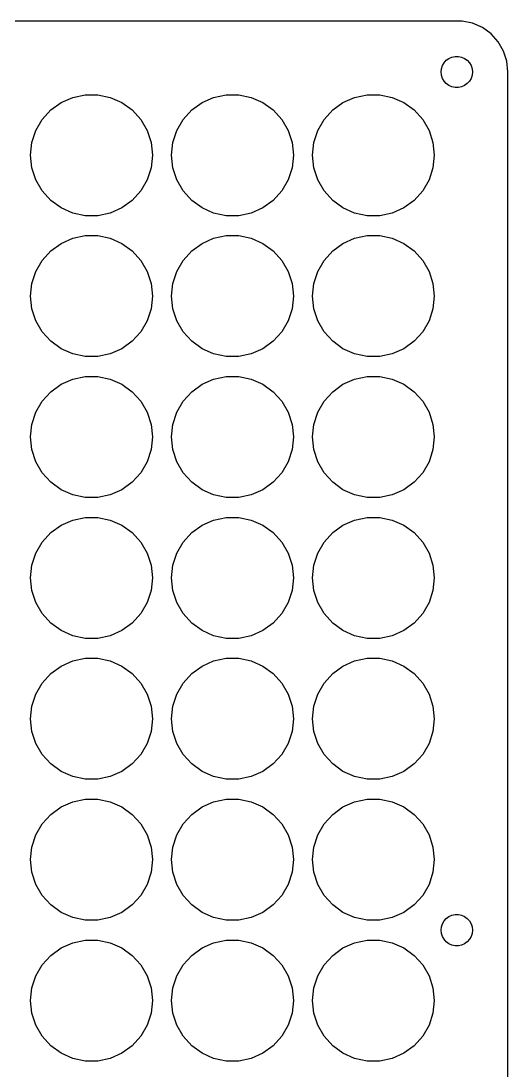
# Model space of a CAD drawing. Header units: metres. Extents: x -8 to 276, y -8 to 276.
# Drawn here: x 200 to 276, y 112 to 276 of the extents above; entities that cross this region are included whole.
import ezdxf

# ---------------------------------------------------------------- set-up
doc = ezdxf.new("R2010")
doc.units = ezdxf.units.M

msp = doc.modelspace()

# ---------------------------------------------------------------- linework, layer by layer
for p, q in [((268.836, 275.956), (-0.04384, 275.956)), ((270.472, 275.608), (268.836, 275.956)), ((272, 274.928), (270.472, 275.608)), ((273.353, 273.945), (272, 274.928)), ((274.472, 272.702), (273.353, 273.945)), ((275.308, 271.254), (274.472, 272.702)), ((275.825, 269.663), (275.308, 271.254)), ((265.604, 268.509), (265.762, 268.996)), ((265.762, 268.996), (266.018, 269.44)), ((266.018, 269.44), (266.361, 269.821)), ((266.361, 269.821), (266.775, 270.122)), ((266.775, 270.122), (267.243, 270.33)), ((267.243, 270.33), (267.744, 270.437)), ((267.744, 270.437), (268.256, 270.437)), ((268.256, 270.437), (268.757, 270.33)), ((268.757, 270.33), (269.225, 270.122)), ((269.225, 270.122), (269.639, 269.821)), ((269.639, 269.821), (269.982, 269.44)), ((269.982, 269.44), (270.238, 268.996)), ((270.238, 268.996), (270.396, 268.509)), ((276, 268), (275.825, 269.663)), ((265.55, 268), (265.604, 268.509)), ((265.604, 267.491), (265.55, 268)), ((265.762, 267.003), (265.604, 267.491)), ((270.396, 267.491), (270.238, 267.003)), ((270.396, 268.509), (270.45, 268)), ((270.45, 268), (270.396, 267.491)), ((276, 0), (276, 268)), ((266.018, 266.56), (265.762, 267.003)), ((266.361, 266.179), (266.018, 266.56)), ((266.775, 265.878), (266.361, 266.179)), ((267.243, 265.67), (266.775, 265.878)), ((267.744, 265.563), (267.243, 265.67)), ((268.757, 265.67), (268.256, 265.563)), ((269.225, 265.878), (268.757, 265.67)), ((269.639, 266.179), (269.225, 265.878)), ((269.982, 266.56), (269.639, 266.179)), ((270.238, 267.003), (269.982, 266.56)), ((206.25, 263.227), (208.064, 264.035)), ((208.064, 264.035), (210.007, 264.448)), ((210.007, 264.448), (211.993, 264.448)), ((211.993, 264.448), (213.936, 264.035)), ((213.936, 264.035), (215.75, 263.227)), ((228.25, 263.227), (230.064, 264.035)), ((230.064, 264.035), (232.007, 264.448)), ((232.007, 264.448), (233.993, 264.448)), ((233.993, 264.448), (235.936, 264.035)), ((235.936, 264.035), (237.75, 263.227)), ((250.25, 263.227), (252.064, 264.035)), ((252.064, 264.035), (254.007, 264.448)), ((254.007, 264.448), (255.993, 264.448)), ((255.993, 264.448), (257.936, 264.035)), ((257.936, 264.035), (259.75, 263.227)), ((268.256, 265.563), (267.744, 265.563)), ((204.643, 262.06), (206.25, 263.227)), ((215.75, 263.227), (217.357, 262.06)), ((226.643, 262.06), (228.25, 263.227)), ((237.75, 263.227), (239.357, 262.06)), ((248.643, 262.06), (250.25, 263.227)), ((259.75, 263.227), (261.357, 262.06)), ((203.314, 260.584), (204.643, 262.06)), ((217.357, 262.06), (218.686, 260.584)), ((225.314, 260.584), (226.643, 262.06)), ((239.357, 262.06), (240.686, 260.584)), ((247.314, 260.584), (248.643, 262.06)), ((261.357, 262.06), (262.686, 260.584)), ((202.321, 258.864), (203.314, 260.584)), ((218.686, 260.584), (219.679, 258.864)), ((224.321, 258.864), (225.314, 260.584)), ((240.686, 260.584), (241.679, 258.864)), ((246.321, 258.864), (247.314, 260.584)), ((262.686, 260.584), (263.679, 258.864)), ((201.708, 256.975), (202.321, 258.864)), ((219.679, 258.864), (220.292, 256.975)), ((223.708, 256.975), (224.321, 258.864)), ((241.679, 258.864), (242.292, 256.975)), ((245.708, 256.975), (246.321, 258.864)), ((263.679, 258.864), (264.292, 256.975)), ((201.5, 255), (201.708, 256.975)), ((220.292, 256.975), (220.5, 255)), ((223.5, 255), (223.708, 256.975)), ((242.292, 256.975), (242.5, 255)), ((245.5, 255), (245.708, 256.975)), ((264.292, 256.975), (264.5, 255)), ((201.708, 253.025), (201.5, 255)), ((220.5, 255), (220.292, 253.025)), ((223.708, 253.025), (223.5, 255)), ((242.5, 255), (242.292, 253.025)), ((245.708, 253.025), (245.5, 255)), ((264.5, 255), (264.292, 253.025)), ((202.321, 251.136), (201.708, 253.025)), ((220.292, 253.025), (219.679, 251.136)), ((224.321, 251.136), (223.708, 253.025)), ((242.292, 253.025), (241.679, 251.136)), ((246.321, 251.136), (245.708, 253.025)), ((264.292, 253.025), (263.679, 251.136)), ((203.314, 249.416), (202.321, 251.136)), ((219.679, 251.136), (218.686, 249.416)), ((225.314, 249.416), (224.321, 251.136)), ((241.679, 251.136), (240.686, 249.416)), ((247.314, 249.416), (246.321, 251.136)), ((263.679, 251.136), (262.686, 249.416)), ((204.643, 247.94), (203.314, 249.416)), ((218.686, 249.416), (217.357, 247.94)), ((226.643, 247.94), (225.314, 249.416)), ((240.686, 249.416), (239.357, 247.94)), ((248.643, 247.94), (247.314, 249.416)), ((262.686, 249.416), (261.357, 247.94)), ((206.25, 246.773), (204.643, 247.94)), ((217.357, 247.94), (215.75, 246.773)), ((228.25, 246.773), (226.643, 247.94)), ((239.357, 247.94), (237.75, 246.773)), ((250.25, 246.773), (248.643, 247.94)), ((261.357, 247.94), (259.75, 246.773)), ((208.064, 245.965), (206.25, 246.773)), ((210.007, 245.552), (208.064, 245.965)), ((213.936, 245.965), (211.993, 245.552)), ((215.75, 246.773), (213.936, 245.965)), ((230.064, 245.965), (228.25, 246.773)), ((232.007, 245.552), (230.064, 245.965)), ((235.936, 245.965), (233.993, 245.552)), ((237.75, 246.773), (235.936, 245.965)), ((252.064, 245.965), (250.25, 246.773)), ((254.007, 245.552), (252.064, 245.965)), ((257.936, 245.965), (255.993, 245.552)), ((259.75, 246.773), (257.936, 245.965)), ((211.993, 245.552), (210.007, 245.552)), ((233.993, 245.552), (232.007, 245.552)), ((255.993, 245.552), (254.007, 245.552)), ((204.643, 240.06), (206.25, 241.227)), ((206.25, 241.227), (208.064, 242.035)), ((208.064, 242.035), (210.007, 242.448)), ((210.007, 242.448), (211.993, 242.448)), ((211.993, 242.448), (213.936, 242.035)), ((213.936, 242.035), (215.75, 241.227)), ((215.75, 241.227), (217.357, 240.06)), ((226.643, 240.06), (228.25, 241.227)), ((228.25, 241.227), (230.064, 242.035)), ((230.064, 242.035), (232.007, 242.448)), ((232.007, 242.448), (233.993, 242.448)), ((233.993, 242.448), (235.936, 242.035)), ((235.936, 242.035), (237.75, 241.227)), ((237.75, 241.227), (239.357, 240.06)), ((248.643, 240.06), (250.25, 241.227)), ((250.25, 241.227), (252.064, 242.035)), ((252.064, 242.035), (254.007, 242.448)), ((254.007, 242.448), (255.993, 242.448)), ((255.993, 242.448), (257.936, 242.035)), ((257.936, 242.035), (259.75, 241.227)), ((259.75, 241.227), (261.357, 240.06)), ((203.314, 238.584), (204.643, 240.06)), ((217.357, 240.06), (218.686, 238.584)), ((225.314, 238.584), (226.643, 240.06)), ((239.357, 240.06), (240.686, 238.584)), ((247.314, 238.584), (248.643, 240.06)), ((261.357, 240.06), (262.686, 238.584)), ((202.321, 236.864), (203.314, 238.584)), ((218.686, 238.584), (219.679, 236.864)), ((224.321, 236.864), (225.314, 238.584)), ((240.686, 238.584), (241.679, 236.864)), ((246.321, 236.864), (247.314, 238.584)), ((262.686, 238.584), (263.679, 236.864)), ((201.708, 234.975), (202.321, 236.864)), ((219.679, 236.864), (220.292, 234.975)), ((223.708, 234.975), (224.321, 236.864)), ((241.679, 236.864), (242.292, 234.975)), ((245.708, 234.975), (246.321, 236.864)), ((263.679, 236.864), (264.292, 234.975)), ((201.5, 233), (201.708, 234.975)), ((220.292, 234.975), (220.5, 233)), ((223.5, 233), (223.708, 234.975)), ((242.292, 234.975), (242.5, 233)), ((245.5, 233), (245.708, 234.975)), ((264.292, 234.975), (264.5, 233)), ((201.708, 231.025), (201.5, 233)), ((220.5, 233), (220.292, 231.025)), ((223.708, 231.025), (223.5, 233)), ((242.5, 233), (242.292, 231.025)), ((245.708, 231.025), (245.5, 233)), ((264.5, 233), (264.292, 231.025)), ((202.321, 229.136), (201.708, 231.025)), ((220.292, 231.025), (219.679, 229.136)), ((224.321, 229.136), (223.708, 231.025)), ((242.292, 231.025), (241.679, 229.136)), ((246.321, 229.136), (245.708, 231.025)), ((264.292, 231.025), (263.679, 229.136)), ((203.314, 227.416), (202.321, 229.136)), ((219.679, 229.136), (218.686, 227.416)), ((225.314, 227.416), (224.321, 229.136)), ((241.679, 229.136), (240.686, 227.416)), ((247.314, 227.416), (246.321, 229.136)), ((263.679, 229.136), (262.686, 227.416)), ((204.643, 225.94), (203.314, 227.416)), ((218.686, 227.416), (217.357, 225.94)), ((226.643, 225.94), (225.314, 227.416)), ((240.686, 227.416), (239.357, 225.94)), ((248.643, 225.94), (247.314, 227.416)), ((262.686, 227.416), (261.357, 225.94)), ((206.25, 224.773), (204.643, 225.94)), ((208.064, 223.965), (206.25, 224.773)), ((215.75, 224.773), (213.936, 223.965)), ((217.357, 225.94), (215.75, 224.773)), ((228.25, 224.773), (226.643, 225.94)), ((230.064, 223.965), (228.25, 224.773)), ((237.75, 224.773), (235.936, 223.965)), ((239.357, 225.94), (237.75, 224.773)), ((250.25, 224.773), (248.643, 225.94)), ((252.064, 223.965), (250.25, 224.773)), ((259.75, 224.773), (257.936, 223.965)), ((261.357, 225.94), (259.75, 224.773)), ((210.007, 223.552), (208.064, 223.965)), ((211.993, 223.552), (210.007, 223.552)), ((213.936, 223.965), (211.993, 223.552)), ((232.007, 223.552), (230.064, 223.965)), ((233.993, 223.552), (232.007, 223.552)), ((235.936, 223.965), (233.993, 223.552)), ((254.007, 223.552), (252.064, 223.965)), ((255.993, 223.552), (254.007, 223.552)), ((257.936, 223.965), (255.993, 223.552)), ((206.25, 219.227), (208.064, 220.035)), ((208.064, 220.035), (210.007, 220.448)), ((210.007, 220.448), (211.993, 220.448)), ((211.993, 220.448), (213.936, 220.035)), ((213.936, 220.035), (215.75, 219.227)), ((228.25, 219.227), (230.064, 220.035)), ((230.064, 220.035), (232.007, 220.448)), ((232.007, 220.448), (233.993, 220.448)), ((233.993, 220.448), (235.936, 220.035)), ((235.936, 220.035), (237.75, 219.227)), ((250.25, 219.227), (252.064, 220.035)), ((252.064, 220.035), (254.007, 220.448)), ((254.007, 220.448), (255.993, 220.448)), ((255.993, 220.448), (257.936, 220.035)), ((257.936, 220.035), (259.75, 219.227)), ((204.643, 218.06), (206.25, 219.227)), ((215.75, 219.227), (217.357, 218.06)), ((226.643, 218.06), (228.25, 219.227)), ((237.75, 219.227), (239.357, 218.06)), ((248.643, 218.06), (250.25, 219.227)), ((259.75, 219.227), (261.357, 218.06)), ((202.321, 214.864), (203.314, 216.584)), ((203.314, 216.584), (204.643, 218.06)), ((217.357, 218.06), (218.686, 216.584)), ((218.686, 216.584), (219.679, 214.864)), ((224.321, 214.864), (225.314, 216.584)), ((225.314, 216.584), (226.643, 218.06)), ((239.357, 218.06), (240.686, 216.584)), ((240.686, 216.584), (241.679, 214.864)), ((246.321, 214.864), (247.314, 216.584)), ((247.314, 216.584), (248.643, 218.06)), ((261.357, 218.06), (262.686, 216.584)), ((262.686, 216.584), (263.679, 214.864)), ((201.708, 212.975), (202.321, 214.864)), ((219.679, 214.864), (220.292, 212.975)), ((223.708, 212.975), (224.321, 214.864)), ((241.679, 214.864), (242.292, 212.975)), ((245.708, 212.975), (246.321, 214.864)), ((263.679, 214.864), (264.292, 212.975)), ((201.5, 211), (201.708, 212.975)), ((220.292, 212.975), (220.5, 211)), ((223.5, 211), (223.708, 212.975)), ((242.292, 212.975), (242.5, 211)), ((245.5, 211), (245.708, 212.975)), ((264.292, 212.975), (264.5, 211)), ((201.708, 209.025), (201.5, 211)), ((220.5, 211), (220.292, 209.025)), ((223.708, 209.025), (223.5, 211)), ((242.5, 211), (242.292, 209.025)), ((245.708, 209.025), (245.5, 211)), ((264.5, 211), (264.292, 209.025)), ((202.321, 207.136), (201.708, 209.025)), ((220.292, 209.025), (219.679, 207.136)), ((224.321, 207.136), (223.708, 209.025)), ((242.292, 209.025), (241.679, 207.136)), ((246.321, 207.136), (245.708, 209.025)), ((264.292, 209.025), (263.679, 207.136)), ((203.314, 205.416), (202.321, 207.136)), ((219.679, 207.136), (218.686, 205.416)), ((225.314, 205.416), (224.321, 207.136)), ((241.679, 207.136), (240.686, 205.416)), ((247.314, 205.416), (246.321, 207.136)), ((263.679, 207.136), (262.686, 205.416)), ((204.643, 203.94), (203.314, 205.416)), ((218.686, 205.416), (217.357, 203.94)), ((226.643, 203.94), (225.314, 205.416)), ((240.686, 205.416), (239.357, 203.94)), ((248.643, 203.94), (247.314, 205.416)), ((262.686, 205.416), (261.357, 203.94)), ((206.25, 202.773), (204.643, 203.94)), ((217.357, 203.94), (215.75, 202.773)), ((228.25, 202.773), (226.643, 203.94)), ((239.357, 203.94), (237.75, 202.773)), ((250.25, 202.773), (248.643, 203.94)), ((261.357, 203.94), (259.75, 202.773)), ((208.064, 201.965), (206.25, 202.773)), ((210.007, 201.552), (208.064, 201.965)), ((213.936, 201.965), (211.993, 201.552)), ((215.75, 202.773), (213.936, 201.965)), ((230.064, 201.965), (228.25, 202.773)), ((232.007, 201.552), (230.064, 201.965)), ((235.936, 201.965), (233.993, 201.552)), ((237.75, 202.773), (235.936, 201.965)), ((252.064, 201.965), (250.25, 202.773)), ((254.007, 201.552), (252.064, 201.965)), ((257.936, 201.965), (255.993, 201.552)), ((259.75, 202.773), (257.936, 201.965)), ((211.993, 201.552), (210.007, 201.552)), ((233.993, 201.552), (232.007, 201.552)), ((255.993, 201.552), (254.007, 201.552)), ((208.064, 198.035), (210.007, 198.448)), ((210.007, 198.448), (211.993, 198.448)), ((211.993, 198.448), (213.936, 198.035)), ((230.064, 198.035), (232.007, 198.448)), ((232.007, 198.448), (233.993, 198.448)), ((233.993, 198.448), (235.936, 198.035)), ((252.064, 198.035), (254.007, 198.448)), ((254.007, 198.448), (255.993, 198.448)), ((255.993, 198.448), (257.936, 198.035)), ((204.643, 196.06), (206.25, 197.227)), ((206.25, 197.227), (208.064, 198.035)), ((213.936, 198.035), (215.75, 197.227)), ((215.75, 197.227), (217.357, 196.06)), ((226.643, 196.06), (228.25, 197.227)), ((228.25, 197.227), (230.064, 198.035)), ((235.936, 198.035), (237.75, 197.227)), ((237.75, 197.227), (239.357, 196.06)), ((248.643, 196.06), (250.25, 197.227)), ((250.25, 197.227), (252.064, 198.035)), ((257.936, 198.035), (259.75, 197.227)), ((259.75, 197.227), (261.357, 196.06)), ((203.314, 194.584), (204.643, 196.06)), ((217.357, 196.06), (218.686, 194.584)), ((225.314, 194.584), (226.643, 196.06)), ((239.357, 196.06), (240.686, 194.584)), ((247.314, 194.584), (248.643, 196.06)), ((261.357, 196.06), (262.686, 194.584)), ((202.321, 192.864), (203.314, 194.584)), ((218.686, 194.584), (219.679, 192.864)), ((224.321, 192.864), (225.314, 194.584)), ((240.686, 194.584), (241.679, 192.864)), ((246.321, 192.864), (247.314, 194.584)), ((262.686, 194.584), (263.679, 192.864)), ((201.708, 190.975), (202.321, 192.864)), ((219.679, 192.864), (220.292, 190.975)), ((223.708, 190.975), (224.321, 192.864)), ((241.679, 192.864), (242.292, 190.975)), ((245.708, 190.975), (246.321, 192.864)), ((263.679, 192.864), (264.292, 190.975)), ((201.5, 189), (201.708, 190.975)), ((220.292, 190.975), (220.5, 189)), ((223.5, 189), (223.708, 190.975)), ((242.292, 190.975), (242.5, 189)), ((245.5, 189), (245.708, 190.975)), ((264.292, 190.975), (264.5, 189)), ((201.708, 187.025), (201.5, 189)), ((220.5, 189), (220.292, 187.025)), ((223.708, 187.025), (223.5, 189)), ((242.5, 189), (242.292, 187.025)), ((245.708, 187.025), (245.5, 189)), ((264.5, 189), (264.292, 187.025)), ((202.321, 185.136), (201.708, 187.025)), ((220.292, 187.025), (219.679, 185.136)), ((224.321, 185.136), (223.708, 187.025)), ((242.292, 187.025), (241.679, 185.136)), ((246.321, 185.136), (245.708, 187.025)), ((264.292, 187.025), (263.679, 185.136)), ((203.314, 183.416), (202.321, 185.136)), ((219.679, 185.136), (218.686, 183.416)), ((225.314, 183.416), (224.321, 185.136)), ((241.679, 185.136), (240.686, 183.416)), ((247.314, 183.416), (246.321, 185.136)), ((263.679, 185.136), (262.686, 183.416)), ((204.643, 181.94), (203.314, 183.416)), ((218.686, 183.416), (217.357, 181.94)), ((226.643, 181.94), (225.314, 183.416)), ((240.686, 183.416), (239.357, 181.94)), ((248.643, 181.94), (247.314, 183.416)), ((262.686, 183.416), (261.357, 181.94)), ((206.25, 180.773), (204.643, 181.94)), ((208.064, 179.965), (206.25, 180.773)), ((215.75, 180.773), (213.936, 179.965)), ((217.357, 181.94), (215.75, 180.773)), ((228.25, 180.773), (226.643, 181.94)), ((230.064, 179.965), (228.25, 180.773)), ((237.75, 180.773), (235.936, 179.965)), ((239.357, 181.94), (237.75, 180.773)), ((250.25, 180.773), (248.643, 181.94)), ((252.064, 179.965), (250.25, 180.773)), ((259.75, 180.773), (257.936, 179.965)), ((261.357, 181.94), (259.75, 180.773)), ((210.007, 179.552), (208.064, 179.965)), ((211.993, 179.552), (210.007, 179.552)), ((213.936, 179.965), (211.993, 179.552)), ((232.007, 179.552), (230.064, 179.965)), ((233.993, 179.552), (232.007, 179.552)), ((235.936, 179.965), (233.993, 179.552)), ((254.007, 179.552), (252.064, 179.965)), ((255.993, 179.552), (254.007, 179.552)), ((257.936, 179.965), (255.993, 179.552)), ((206.25, 175.227), (208.064, 176.035)), ((208.064, 176.035), (210.007, 176.448)), ((210.007, 176.448), (211.993, 176.448)), ((211.993, 176.448), (213.936, 176.035)), ((213.936, 176.035), (215.75, 175.227)), ((228.25, 175.227), (230.064, 176.035)), ((230.064, 176.035), (232.007, 176.448)), ((232.007, 176.448), (233.993, 176.448)), ((233.993, 176.448), (235.936, 176.035)), ((235.936, 176.035), (237.75, 175.227)), ((250.25, 175.227), (252.064, 176.035)), ((252.064, 176.035), (254.007, 176.448)), ((254.007, 176.448), (255.993, 176.448)), ((255.993, 176.448), (257.936, 176.035)), ((257.936, 176.035), (259.75, 175.227)), ((203.314, 172.584), (204.643, 174.06)), ((204.643, 174.06), (206.25, 175.227)), ((215.75, 175.227), (217.357, 174.06)), ((217.357, 174.06), (218.686, 172.584)), ((225.314, 172.584), (226.643, 174.06)), ((226.643, 174.06), (228.25, 175.227)), ((237.75, 175.227), (239.357, 174.06)), ((239.357, 174.06), (240.686, 172.584)), ((247.314, 172.584), (248.643, 174.06)), ((248.643, 174.06), (250.25, 175.227)), ((259.75, 175.227), (261.357, 174.06)), ((261.357, 174.06), (262.686, 172.584)), ((202.321, 170.864), (203.314, 172.584)), ((218.686, 172.584), (219.679, 170.864)), ((224.321, 170.864), (225.314, 172.584)), ((240.686, 172.584), (241.679, 170.864)), ((246.321, 170.864), (247.314, 172.584)), ((262.686, 172.584), (263.679, 170.864)), ((201.708, 168.975), (202.321, 170.864)), ((219.679, 170.864), (220.292, 168.975)), ((223.708, 168.975), (224.321, 170.864)), ((241.679, 170.864), (242.292, 168.975)), ((245.708, 168.975), (246.321, 170.864)), ((263.679, 170.864), (264.292, 168.975)), ((201.5, 167), (201.708, 168.975)), ((220.292, 168.975), (220.5, 167)), ((223.5, 167), (223.708, 168.975)), ((242.292, 168.975), (242.5, 167)), ((245.5, 167), (245.708, 168.975)), ((264.292, 168.975), (264.5, 167)), ((201.708, 165.025), (201.5, 167)), ((220.5, 167), (220.292, 165.025)), ((223.708, 165.025), (223.5, 167)), ((242.5, 167), (242.292, 165.025)), ((245.708, 165.025), (245.5, 167)), ((264.5, 167), (264.292, 165.025)), ((202.321, 163.136), (201.708, 165.025)), ((220.292, 165.025), (219.679, 163.136)), ((224.321, 163.136), (223.708, 165.025)), ((242.292, 165.025), (241.679, 163.136)), ((246.321, 163.136), (245.708, 165.025)), ((264.292, 165.025), (263.679, 163.136)), ((203.314, 161.416), (202.321, 163.136)), ((219.679, 163.136), (218.686, 161.416)), ((225.314, 161.416), (224.321, 163.136)), ((241.679, 163.136), (240.686, 161.416)), ((247.314, 161.416), (246.321, 163.136)), ((263.679, 163.136), (262.686, 161.416)), ((204.643, 159.94), (203.314, 161.416)), ((218.686, 161.416), (217.357, 159.94)), ((226.643, 159.94), (225.314, 161.416)), ((240.686, 161.416), (239.357, 159.94)), ((248.643, 159.94), (247.314, 161.416)), ((262.686, 161.416), (261.357, 159.94)), ((206.25, 158.773), (204.643, 159.94)), ((217.357, 159.94), (215.75, 158.773)), ((228.25, 158.773), (226.643, 159.94)), ((239.357, 159.94), (237.75, 158.773)), ((250.25, 158.773), (248.643, 159.94)), ((261.357, 159.94), (259.75, 158.773)), ((208.064, 157.965), (206.25, 158.773)), ((210.007, 157.552), (208.064, 157.965)), ((211.993, 157.552), (210.007, 157.552)), ((213.936, 157.965), (211.993, 157.552)), ((215.75, 158.773), (213.936, 157.965)), ((230.064, 157.965), (228.25, 158.773)), ((232.007, 157.552), (230.064, 157.965)), ((233.993, 157.552), (232.007, 157.552)), ((235.936, 157.965), (233.993, 157.552)), ((237.75, 158.773), (235.936, 157.965)), ((252.064, 157.965), (250.25, 158.773)), ((254.007, 157.552), (252.064, 157.965)), ((255.993, 157.552), (254.007, 157.552)), ((257.936, 157.965), (255.993, 157.552)), ((259.75, 158.773), (257.936, 157.965)), ((208.064, 154.035), (210.007, 154.448)), ((210.007, 154.448), (211.993, 154.448)), ((211.993, 154.448), (213.936, 154.035)), ((230.064, 154.035), (232.007, 154.448)), ((232.007, 154.448), (233.993, 154.448)), ((233.993, 154.448), (235.936, 154.035)), ((252.064, 154.035), (254.007, 154.448)), ((254.007, 154.448), (255.993, 154.448)), ((255.993, 154.448), (257.936, 154.035)), ((204.643, 152.06), (206.25, 153.227)), ((206.25, 153.227), (208.064, 154.035)), ((213.936, 154.035), (215.75, 153.227)), ((215.75, 153.227), (217.357, 152.06)), ((226.643, 152.06), (228.25, 153.227)), ((228.25, 153.227), (230.064, 154.035)), ((235.936, 154.035), (237.75, 153.227)), ((237.75, 153.227), (239.357, 152.06)), ((248.643, 152.06), (250.25, 153.227)), ((250.25, 153.227), (252.064, 154.035)), ((257.936, 154.035), (259.75, 153.227)), ((259.75, 153.227), (261.357, 152.06)), ((203.314, 150.584), (204.643, 152.06)), ((217.357, 152.06), (218.686, 150.584)), ((225.314, 150.584), (226.643, 152.06)), ((239.357, 152.06), (240.686, 150.584)), ((247.314, 150.584), (248.643, 152.06)), ((261.357, 152.06), (262.686, 150.584)), ((202.321, 148.864), (203.314, 150.584)), ((218.686, 150.584), (219.679, 148.864)), ((224.321, 148.864), (225.314, 150.584)), ((240.686, 150.584), (241.679, 148.864)), ((246.321, 148.864), (247.314, 150.584)), ((262.686, 150.584), (263.679, 148.864)), ((201.708, 146.975), (202.321, 148.864)), ((219.679, 148.864), (220.292, 146.975)), ((223.708, 146.975), (224.321, 148.864)), ((241.679, 148.864), (242.292, 146.975)), ((245.708, 146.975), (246.321, 148.864)), ((263.679, 148.864), (264.292, 146.975)), ((201.5, 145), (201.708, 146.975)), ((220.292, 146.975), (220.5, 145)), ((223.5, 145), (223.708, 146.975)), ((242.292, 146.975), (242.5, 145)), ((245.5, 145), (245.708, 146.975)), ((264.292, 146.975), (264.5, 145)), ((201.708, 143.025), (201.5, 145)), ((220.5, 145), (220.292, 143.025)), ((223.708, 143.025), (223.5, 145)), ((242.5, 145), (242.292, 143.025)), ((245.708, 143.025), (245.5, 145)), ((264.5, 145), (264.292, 143.025)), ((202.321, 141.136), (201.708, 143.025)), ((220.292, 143.025), (219.679, 141.136)), ((224.321, 141.136), (223.708, 143.025)), ((242.292, 143.025), (241.679, 141.136)), ((246.321, 141.136), (245.708, 143.025)), ((264.292, 143.025), (263.679, 141.136)), ((203.314, 139.416), (202.321, 141.136)), ((219.679, 141.136), (218.686, 139.416)), ((225.314, 139.416), (224.321, 141.136)), ((241.679, 141.136), (240.686, 139.416)), ((247.314, 139.416), (246.321, 141.136)), ((263.679, 141.136), (262.686, 139.416)), ((204.643, 137.94), (203.314, 139.416)), ((218.686, 139.416), (217.357, 137.94)), ((226.643, 137.94), (225.314, 139.416)), ((240.686, 139.416), (239.357, 137.94)), ((248.643, 137.94), (247.314, 139.416)), ((262.686, 139.416), (261.357, 137.94)), ((206.25, 136.773), (204.643, 137.94)), ((217.357, 137.94), (215.75, 136.773)), ((228.25, 136.773), (226.643, 137.94)), ((239.357, 137.94), (237.75, 136.773)), ((250.25, 136.773), (248.643, 137.94)), ((261.357, 137.94), (259.75, 136.773)), ((208.064, 135.965), (206.25, 136.773)), ((215.75, 136.773), (213.936, 135.965)), ((230.064, 135.965), (228.25, 136.773)), ((237.75, 136.773), (235.936, 135.965)), ((252.064, 135.965), (250.25, 136.773)), ((259.75, 136.773), (257.936, 135.965)), ((266.361, 135.821), (266.775, 136.122)), ((266.775, 136.122), (267.243, 136.33)), ((267.243, 136.33), (267.744, 136.437)), ((267.744, 136.437), (268.256, 136.437)), ((268.256, 136.437), (268.757, 136.33)), ((268.757, 136.33), (269.225, 136.122)), ((269.225, 136.122), (269.639, 135.821)), ((210.007, 135.552), (208.064, 135.965)), ((211.993, 135.552), (210.007, 135.552)), ((213.936, 135.965), (211.993, 135.552)), ((232.007, 135.552), (230.064, 135.965)), ((233.993, 135.552), (232.007, 135.552)), ((235.936, 135.965), (233.993, 135.552)), ((254.007, 135.552), (252.064, 135.965)), ((255.993, 135.552), (254.007, 135.552)), ((257.936, 135.965), (255.993, 135.552)), ((265.55, 134), (265.604, 134.509)), ((265.604, 134.509), (265.762, 134.996)), ((265.762, 134.996), (266.018, 135.44)), ((266.018, 135.44), (266.361, 135.821)), ((269.639, 135.821), (269.982, 135.44)), ((269.982, 135.44), (270.238, 134.996)), ((270.238, 134.996), (270.396, 134.509)), ((270.396, 134.509), (270.45, 134)), ((265.604, 133.491), (265.55, 134)), ((265.762, 133.003), (265.604, 133.491)), ((266.018, 132.56), (265.762, 133.003)), ((270.238, 133.003), (269.982, 132.56)), ((270.396, 133.491), (270.238, 133.003)), ((270.45, 134), (270.396, 133.491)), ((204.643, 130.06), (206.25, 131.227)), ((206.25, 131.227), (208.064, 132.035)), ((208.064, 132.035), (210.007, 132.448)), ((210.007, 132.448), (211.993, 132.448)), ((211.993, 132.448), (213.936, 132.035)), ((213.936, 132.035), (215.75, 131.227)), ((215.75, 131.227), (217.357, 130.06)), ((226.643, 130.06), (228.25, 131.227)), ((228.25, 131.227), (230.064, 132.035)), ((230.064, 132.035), (232.007, 132.448)), ((232.007, 132.448), (233.993, 132.448)), ((233.993, 132.448), (235.936, 132.035)), ((235.936, 132.035), (237.75, 131.227)), ((237.75, 131.227), (239.357, 130.06)), ((248.643, 130.06), (250.25, 131.227)), ((250.25, 131.227), (252.064, 132.035)), ((252.064, 132.035), (254.007, 132.448)), ((254.007, 132.448), (255.993, 132.448)), ((255.993, 132.448), (257.936, 132.035)), ((257.936, 132.035), (259.75, 131.227)), ((259.75, 131.227), (261.357, 130.06)), ((266.361, 132.179), (266.018, 132.56)), ((266.775, 131.878), (266.361, 132.179)), ((267.243, 131.67), (266.775, 131.878)), ((267.744, 131.563), (267.243, 131.67)), ((268.256, 131.563), (267.744, 131.563)), ((268.757, 131.67), (268.256, 131.563)), ((269.225, 131.878), (268.757, 131.67)), ((269.639, 132.179), (269.225, 131.878)), ((269.982, 132.56), (269.639, 132.179)), ((203.314, 128.584), (204.643, 130.06)), ((217.357, 130.06), (218.686, 128.584)), ((225.314, 128.584), (226.643, 130.06)), ((239.357, 130.06), (240.686, 128.584)), ((247.314, 128.584), (248.643, 130.06)), ((261.357, 130.06), (262.686, 128.584)), ((202.321, 126.864), (203.314, 128.584)), ((218.686, 128.584), (219.679, 126.864)), ((224.321, 126.864), (225.314, 128.584)), ((240.686, 128.584), (241.679, 126.864)), ((246.321, 126.864), (247.314, 128.584)), ((262.686, 128.584), (263.679, 126.864)), ((201.708, 124.975), (202.321, 126.864)), ((219.679, 126.864), (220.292, 124.975)), ((223.708, 124.975), (224.321, 126.864)), ((241.679, 126.864), (242.292, 124.975)), ((245.708, 124.975), (246.321, 126.864)), ((263.679, 126.864), (264.292, 124.975)), ((201.5, 123), (201.708, 124.975)), ((220.292, 124.975), (220.5, 123)), ((223.5, 123), (223.708, 124.975)), ((242.292, 124.975), (242.5, 123)), ((245.5, 123), (245.708, 124.975)), ((264.292, 124.975), (264.5, 123)), ((201.708, 121.025), (201.5, 123)), ((220.5, 123), (220.292, 121.025)), ((223.708, 121.025), (223.5, 123)), ((242.5, 123), (242.292, 121.025)), ((245.708, 121.025), (245.5, 123)), ((264.5, 123), (264.292, 121.025)), ((202.321, 119.136), (201.708, 121.025)), ((220.292, 121.025), (219.679, 119.136)), ((224.321, 119.136), (223.708, 121.025)), ((242.292, 121.025), (241.679, 119.136)), ((246.321, 119.136), (245.708, 121.025)), ((264.292, 121.025), (263.679, 119.136)), ((203.314, 117.416), (202.321, 119.136)), ((219.679, 119.136), (218.686, 117.416)), ((225.314, 117.416), (224.321, 119.136)), ((241.679, 119.136), (240.686, 117.416)), ((247.314, 117.416), (246.321, 119.136)), ((263.679, 119.136), (262.686, 117.416)), ((204.643, 115.94), (203.314, 117.416)), ((218.686, 117.416), (217.357, 115.94)), ((226.643, 115.94), (225.314, 117.416)), ((240.686, 117.416), (239.357, 115.94)), ((248.643, 115.94), (247.314, 117.416)), ((262.686, 117.416), (261.357, 115.94)), ((206.25, 114.773), (204.643, 115.94)), ((208.064, 113.965), (206.25, 114.773)), ((215.75, 114.773), (213.936, 113.965)), ((217.357, 115.94), (215.75, 114.773)), ((228.25, 114.773), (226.643, 115.94)), ((230.064, 113.965), (228.25, 114.773)), ((237.75, 114.773), (235.936, 113.965)), ((239.357, 115.94), (237.75, 114.773)), ((250.25, 114.773), (248.643, 115.94)), ((252.064, 113.965), (250.25, 114.773)), ((259.75, 114.773), (257.936, 113.965)), ((261.357, 115.94), (259.75, 114.773)), ((210.007, 113.552), (208.064, 113.965)), ((211.993, 113.552), (210.007, 113.552)), ((213.936, 113.965), (211.993, 113.552)), ((232.007, 113.552), (230.064, 113.965)), ((233.993, 113.552), (232.007, 113.552)), ((235.936, 113.965), (233.993, 113.552)), ((254.007, 113.552), (252.064, 113.965)), ((255.993, 113.552), (254.007, 113.552)), ((257.936, 113.965), (255.993, 113.552))]:
    msp.add_line(p, q)

doc.saveas('drawing.dxf')
